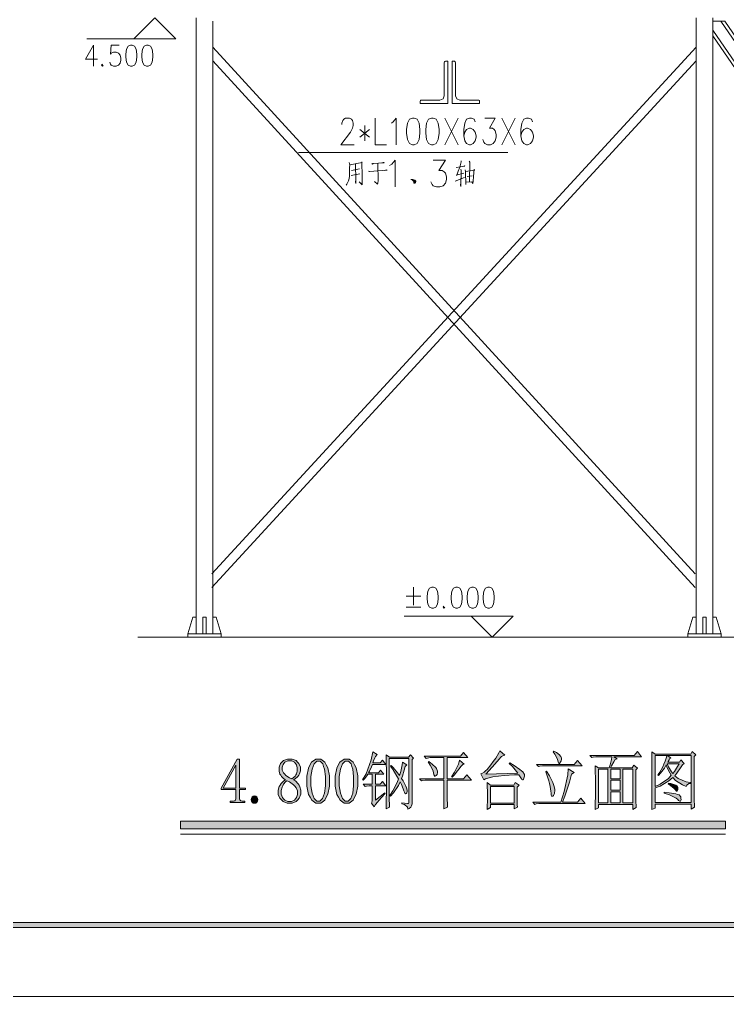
# Model space of a CAD drawing. Header units: millimetres. Extents: x 0 to 586, y 0 to 414.
# Drawn here: x 370.5 to 468.2, y 0 to 134.9 of the extents above; entities that cross this region are included whole.
import ezdxf

# ---------------------------------------------------------------- set-up
doc = ezdxf.new("R2010")
doc.units = ezdxf.units.MM

msp = doc.modelspace()

# ---------------------------------------------------------------- hatches: boundary and pattern name
h = msp.add_hatch(color=0)
h.dxf.hatch_style = 2
h.paths.add_polyline_path([(419.583306, 27.1145), (420.895639, 28.119917), (420.955611, 28.017611), (420.391167, 27.424944), (419.611528, 26.504194), (419.399861, 26.176111), (419.032972, 26.698222), (419.092944, 26.782889), (419.152917, 27.043944), (419.152917, 27.216806), (419.152917, 29.093583), (418.9095, 29.093583), (418.711944, 29.093583), (418.345056, 29.040667), (418.17925, 28.98775), (417.904083, 29.301722), (419.152917, 29.301722), (419.152917, 30.688139), (418.542611, 30.688139), (418.390917, 30.48), (418.069889, 30.063722), (417.904083, 29.855583), (417.812361, 29.926139), (418.299194, 30.741056), (419.001222, 32.667222), (419.216417, 33.774944), (419.826722, 33.393944), (419.583306, 33.154056), (419.505694, 32.963556), (419.336361, 32.512), (419.244639, 32.250944), (420.221833, 32.250944), (420.5605, 32.631944), (421.047333, 32.042806), (419.184667, 32.042806), (419.032972, 31.697083), (418.757806, 31.122056), (418.634333, 30.896278), (420.010167, 30.896278), (420.313556, 31.245528), (420.772167, 30.688139), (419.583306, 30.688139), (419.583306, 29.301722), (420.221833, 29.301722), (420.5605, 29.682722), (421.047333, 29.093583), (419.583306, 29.093583)])
h = msp.add_hatch(color=0)
h.dxf.hatch_style = 2
h.paths.add_polyline_path([(434.81625, 30.691667), (439.243611, 30.82925), (439.077806, 31.072667), (438.481611, 31.732361), (438.05475, 32.148639), (438.146472, 32.250944), (438.725028, 31.887583), (439.518778, 31.351361), (439.733972, 31.174972), (439.945639, 31.002111), (440.160833, 30.656389), (440.160833, 30.483528), (440.160833, 30.430611), (440.114972, 30.25775), (440.069111, 30.134278), (440.02325, 30.014333), (439.945639, 29.894389), (439.917417, 29.894389), (439.871556, 29.894389), (439.793944, 29.961417), (439.762194, 30.031972), (439.674, 30.187194), (439.490556, 30.483528), (439.398833, 30.621111), (438.756778, 30.603472), (437.335083, 30.501167), (436.558972, 30.412972), (435.779333, 30.324778), (434.770389, 30.06725), (434.544611, 29.894389), (434.114222, 30.758694), (434.251806, 30.776333), (434.590472, 30.977417), (434.788028, 31.157333), (434.985583, 31.340778), (435.518278, 31.982833), (435.856944, 32.441444), (436.192083, 32.900056), (436.633056, 33.637361), (436.742417, 33.912528), (437.444444, 33.323389), (437.275111, 33.288111), (436.985833, 33.11525), (436.862361, 32.977667), (436.724778, 32.822444), (435.701722, 31.679444)])
h = msp.add_hatch(color=0)
h.dxf.hatch_style = 2
h.paths.add_polyline_path([(444.189556, 33.87725), (444.556444, 33.669111), (445.008, 33.348083), (445.092667, 33.235194), (445.177333, 33.122306), (445.258472, 32.903583), (445.258472, 32.801278), (445.258472, 32.713083), (445.1985, 32.515528), (445.138528, 32.402639), (445.075028, 32.28975), (444.983306, 32.176861), (444.955083, 32.176861), (444.891583, 32.176861), (444.78575, 32.367361), (444.739889, 32.557861), (444.665806, 32.854194), (444.358889, 33.460972), (444.129583, 33.771417)])
h = msp.add_hatch(color=0)
h.paths.add_polyline_path([(451.855417, 31.587722), (451.975361, 31.986361), (452.144694, 32.73425), (452.190556, 33.079972), (450.236167, 33.079972), (450.006861, 33.079972), (449.61175, 33.030583), (449.442417, 32.977667), (449.16725, 33.288111), (455.273833, 33.288111), (455.764194, 33.806694), (456.311, 33.079972), (452.497472, 33.079972), (452.952556, 32.804806), (452.649167, 32.698972), (452.465722, 32.402639), (452.158806, 31.848778), (452.038861, 31.587722), (455.030417, 31.587722), (455.242083, 31.933444), (455.732444, 31.517167), (455.51725, 31.27375), (455.51725, 29.714472), (455.534889, 27.1145), (455.549, 26.073806), (455.090389, 25.830389), (455.090389, 26.521833), (450.359639, 26.521833), (450.359639, 26.038528), (449.901028, 25.795111), (449.915139, 26.401889), (449.932778, 27.954111), (449.932778, 28.899556), (449.932778, 29.845), (449.915139, 31.326667), (449.901028, 31.866417), (450.359639, 31.587722)])
h.paths.add_polyline_path([(453.746306, 31.379583), (453.746306, 26.729972), (455.090389, 26.729972), (455.090389, 31.379583)])
h.paths.add_polyline_path([(450.359639, 31.379583), (450.359639, 26.729972), (451.671972, 26.729972), (451.671972, 31.379583)])
h.paths.add_polyline_path([(452.067083, 28.261028), (452.067083, 26.729972), (453.351194, 26.729972), (453.351194, 28.261028)])
h.paths.add_polyline_path([(452.067083, 29.852056), (452.067083, 28.469167), (453.351194, 28.469167), (453.351194, 29.852056)])
h.paths.add_polyline_path([(452.067083, 31.379583), (452.067083, 30.060194), (453.351194, 30.060194), (453.351194, 31.379583)])
h = msp.add_hatch(color=0)
h.paths.add_polyline_path([(463.578222, 33.147), (463.578222, 27.389667), (463.578222, 27.043944), (463.595861, 26.419528), (463.609972, 26.140833), (463.151361, 25.865667), (463.151361, 26.560639), (458.173667, 26.560639), (458.173667, 26.00325), (457.718583, 25.795111), (457.732694, 26.140833), (457.746806, 26.853444), (457.746806, 27.216806), (457.746806, 32.455556), (457.746806, 32.751889), (457.732694, 33.411583), (457.718583, 33.774944), (458.173667, 33.4645), (463.091389, 33.4645), (463.303056, 33.806694), (463.793417, 33.355139)])
h.paths.add_polyline_path([(458.173667, 26.768778), (463.151361, 26.768778), (463.151361, 33.256361), (459.852889, 33.256361), (460.371472, 32.942389), (460.191556, 32.836556), (460.099833, 32.681333), (459.96225, 32.437917), (459.916389, 32.349722), (461.532111, 32.349722), (461.747306, 32.663694), (462.205917, 32.176861), (461.9625, 32.004), (461.701444, 31.587722), (461.16875, 30.825722), (460.893583, 30.48), (461.366306, 30.077833), (462.449333, 29.612167), (463.059639, 29.541611), (463.059639, 29.404028), (462.830333, 29.386389), (462.541056, 29.17825), (462.481083, 28.98775), (461.944861, 29.213528), (461.013528, 29.837944), (460.618417, 30.236583), (460.082194, 29.74975), (458.861583, 29.040667), (458.173667, 28.814889)])
h.paths.add_polyline_path([(458.173667, 33.256361), (458.173667, 28.98775), (458.893333, 29.333472), (460.008111, 30.113111), (460.403222, 30.547028), (460.205667, 30.861), (459.852889, 31.573611), (459.701194, 31.97225), (459.457778, 31.538333), (458.939194, 30.808083), (458.664028, 30.515278), (458.572306, 30.582306), (458.815722, 30.949194), (459.228472, 31.700611), (459.397806, 32.092194), (459.563611, 32.483778), (459.761167, 33.062333), (459.792917, 33.256361)])
h.paths.add_polyline_path([(459.824667, 32.141583), (460.036333, 31.707667), (460.449083, 31.033861), (460.646639, 30.790444), (460.861833, 31.069139), (461.288694, 31.742944), (461.503889, 32.141583)])
h = msp.add_hatch(color=0)
h.paths.add_polyline_path([(400.836694, 27.424944), (400.836694, 27.305), (400.896667, 27.132139), (400.956639, 27.079222), (401.020139, 27.026306), (401.185944, 26.976917), (401.295306, 26.976917), (401.566944, 26.976917), (401.566944, 26.76525), (399.556111, 26.76525), (399.556111, 26.976917), (399.89125, 26.976917), (400.014722, 26.976917), (400.187583, 27.026306), (400.244028, 27.079222), (400.296944, 27.132139), (400.349861, 27.305), (400.349861, 27.424944), (400.349861, 28.564417), (398.300222, 28.564417), (398.300222, 28.740806), (400.533306, 32.769528), (400.836694, 32.769528), (400.836694, 28.776083), (401.658667, 28.776083), (401.658667, 28.564417), (400.836694, 28.564417)])
h.paths.add_polyline_path([(400.318111, 31.929917), (398.575389, 28.776083), (400.349861, 28.776083), (400.349861, 31.929917)])
h = msp.add_hatch(color=0)
h.paths.add_polyline_path([(409.292778, 28.2575), (409.292778, 27.929417), (409.077583, 27.372028), (408.862389, 27.14625), (408.650722, 26.920472), (408.086278, 26.694694), (407.7335, 26.694694), (407.412472, 26.694694), (406.862139, 26.920472), (406.632833, 27.14625), (406.403528, 27.372028), (406.17775, 27.894139), (406.17775, 28.186944), (406.17775, 28.483278), (406.30475, 28.98775), (406.435278, 29.195889), (406.565806, 29.404028), (406.93975, 29.767389), (407.183167, 29.922611), (406.967972, 30.046083), (406.639889, 30.349472), (406.527, 30.532917), (406.410583, 30.712833), (406.297694, 31.122056), (406.297694, 31.347833), (406.297694, 31.640639), (406.49525, 32.145111), (406.692806, 32.35325), (406.893889, 32.561389), (407.444222, 32.769528), (407.793472, 32.769528), (408.1145, 32.769528), (408.636611, 32.561389), (408.834167, 32.35325), (409.031722, 32.145111), (409.232806, 31.640639), (409.232806, 31.347833), (409.232806, 31.139694), (409.116389, 30.748111), (409.0035, 30.564667), (408.887083, 30.38475), (408.52725, 30.063722), (408.283833, 29.922611), (408.544889, 29.74975), (408.925889, 29.36875), (409.045833, 29.160611), (409.169306, 28.952472), (409.292778, 28.500917)])
h.paths.add_polyline_path([(406.601083, 28.186944), (406.601083, 27.911778), (406.763361, 27.460222), (406.922111, 27.283833), (407.084389, 27.110972), (407.490083, 26.938111), (407.7335, 26.938111), (408.022778, 26.938111), (408.442583, 27.110972), (408.573111, 27.283833), (408.703639, 27.460222), (408.834167, 27.894139), (408.834167, 28.151667), (408.834167, 28.377444), (408.650722, 28.811361), (408.467278, 29.023028), (408.283833, 29.231167), (407.7335, 29.612167), (407.366611, 29.785028), (407.183167, 29.647444), (406.900944, 29.298194), (406.802167, 29.090056), (406.703389, 28.881917), (406.601083, 28.430361)])
h.paths.add_polyline_path([(408.805944, 31.312556), (408.805944, 31.555972), (408.682472, 31.982833), (408.559, 32.16275), (408.439056, 32.346194), (408.054528, 32.529639), (407.793472, 32.529639), (407.504194, 32.529639), (407.091444, 32.35325), (406.967972, 32.180389), (406.8445, 32.007528), (406.721028, 31.644167), (406.721028, 31.450139), (406.721028, 31.259639), (406.897417, 30.889222), (407.073806, 30.705778), (407.250194, 30.522333), (407.747611, 30.201306), (408.068639, 30.063722), (408.255611, 30.166028), (408.530778, 30.427083), (408.6225, 30.582306), (408.714222, 30.741056), (408.805944, 31.104417)])
h = msp.add_hatch(color=0)
h.paths.add_polyline_path([(411.70225, 26.694694), (411.367111, 26.694694), (410.802667, 27.093333), (410.573361, 27.4955), (410.344056, 27.894139), (410.118278, 29.023028), (410.118278, 29.74975), (410.118278, 30.427083), (410.337, 31.520694), (410.55925, 31.936972), (410.7815, 32.35325), (411.353, 32.769528), (411.70225, 32.769528), (412.040917, 32.769528), (412.594778, 32.370889), (412.817028, 31.97225), (413.039278, 31.573611), (413.261528, 30.462361), (413.261528, 29.74975), (413.261528, 29.037139), (413.039278, 27.918833), (412.817028, 27.513139), (412.594778, 27.103917), (412.040917, 26.694694)])
h.paths.add_polyline_path([(411.70225, 32.490833), (411.490583, 32.490833), (411.13075, 32.116889), (410.986111, 31.746472), (410.841472, 31.372528), (410.696833, 30.374167), (410.696833, 29.74975), (410.696833, 29.090056), (410.841472, 28.067), (410.986111, 27.703639), (411.13075, 27.340278), (411.490583, 26.976917), (411.70225, 26.976917), (411.931556, 26.976917), (412.291389, 27.340278), (412.421917, 27.703639), (412.552444, 28.067), (412.679444, 29.090056), (412.679444, 29.74975), (412.679444, 30.374167), (412.5595, 31.372528), (412.436028, 31.746472), (412.312556, 32.116889), (411.949194, 32.490833)])
h = msp.add_hatch(color=0)
h.paths.add_polyline_path([(415.611028, 26.694694), (415.275889, 26.694694), (414.711444, 27.093333), (414.482139, 27.4955), (414.252833, 27.894139), (414.023528, 29.023028), (414.023528, 29.74975), (414.023528, 30.427083), (414.245778, 31.520694), (414.468028, 31.936972), (414.690278, 32.35325), (415.261778, 32.769528), (415.611028, 32.769528), (415.946167, 32.769528), (416.503556, 32.370889), (416.725806, 31.97225), (416.948056, 31.573611), (417.166778, 30.462361), (417.166778, 29.74975), (417.166778, 29.037139), (416.948056, 27.918833), (416.725806, 27.513139), (416.503556, 27.103917), (415.946167, 26.694694)])
h.paths.add_polyline_path([(415.611028, 32.490833), (415.399361, 32.490833), (415.039528, 32.116889), (414.894889, 31.746472), (414.75025, 31.372528), (414.605611, 30.374167), (414.605611, 29.74975), (414.605611, 29.090056), (414.75025, 28.067), (414.894889, 27.703639), (415.039528, 27.340278), (415.399361, 26.976917), (415.611028, 26.976917), (415.840333, 26.976917), (416.200167, 27.340278), (416.330694, 27.703639), (416.457694, 28.067), (416.588222, 29.090056), (416.588222, 29.74975), (416.588222, 30.374167), (416.46475, 31.372528), (416.344806, 31.746472), (416.221333, 32.116889), (415.854444, 32.490833)])
h = msp.add_hatch(color=0)
h.dxf.hatch_style = 2
h.paths.add_polyline_path([(421.079083, 25.897417), (421.093194, 26.712333), (421.107306, 28.620861), (421.107306, 29.714472), (421.107306, 30.808083), (421.093194, 32.631944), (421.079083, 33.358667), (421.537694, 33.048222), (424.162361, 33.048222), (424.437528, 33.358667), (424.864389, 32.907111), (424.649194, 32.73425), (424.649194, 26.694694), (424.649194, 26.57475), (424.589222, 26.341917), (424.52925, 26.229028), (424.46575, 26.116139), (424.239972, 25.932694), (424.070639, 25.862139), (424.024778, 26.123194), (423.597917, 26.486556), (423.216917, 26.592389), (423.216917, 26.729972), (423.580278, 26.680583), (424.017722, 26.634722), (424.08475, 26.645306), (424.155306, 26.652361), (424.222333, 26.747611), (424.222333, 26.835806), (424.222333, 32.840083), (421.505944, 32.840083), (421.505944, 27.287361), (421.505944, 27.128611), (421.520056, 26.557111), (421.537694, 26.140833)])
h = msp.add_hatch(color=0)
h.dxf.hatch_style = 2
h.paths.add_polyline_path([(429.503417, 27.671889), (429.503417, 27.287361), (429.521056, 26.525361), (429.535167, 26.144361), (429.016583, 25.900944), (429.030694, 26.437167), (429.048333, 27.410833), (429.048333, 27.84475), (429.048333, 29.855583), (426.667083, 29.855583), (426.466, 29.855583), (426.099111, 29.806194), (425.933306, 29.753278), (425.658139, 30.063722), (429.048333, 30.063722), (429.048333, 32.974139), (427.337361, 32.974139), (427.139806, 32.974139), (426.772917, 32.92475), (426.603583, 32.871833), (426.328417, 33.182278), (431.306111, 33.182278), (431.732972, 33.672639), (432.343278, 32.974139), (429.503417, 32.974139), (429.503417, 30.063722), (431.732972, 30.063722), (432.191583, 30.585833), (432.833639, 29.855583), (429.503417, 29.855583)])
h = msp.add_hatch(color=0)
h.dxf.hatch_style = 2
h.paths.add_polyline_path([(426.970472, 32.455556), (427.414972, 32.092194), (427.933556, 31.598306), (428.007639, 31.467778), (428.08525, 31.340778), (428.162861, 31.104417), (428.162861, 31.002111), (428.162861, 30.949194), (428.138167, 30.818667), (428.117, 30.741056), (428.092306, 30.663444), (427.986472, 30.515278), (427.901806, 30.44825), (427.817139, 30.377694), (427.658389, 30.621111), (427.580778, 30.931556), (427.506694, 31.227889), (427.153917, 31.954611), (426.87875, 32.385)])
h = msp.add_hatch(color=0)
h.dxf.hatch_style = 2
h.paths.add_polyline_path([(431.182639, 32.628417), (431.824694, 32.074556), (431.70475, 32.074556), (431.366083, 31.764111), (431.154417, 31.450139), (430.925111, 31.139694), (430.43475, 30.550556), (430.177222, 30.275389), (430.0855, 30.342417), (430.480611, 30.949194), (431.030944, 32.092194)])
h = msp.add_hatch(color=0)
h.dxf.hatch_style = 2
h.paths.add_polyline_path([(441.808306, 32.039278), (447.029417, 32.039278), (447.488028, 32.561389), (448.098333, 31.831139), (442.81725, 31.831139), (442.619694, 31.831139), (442.252806, 31.78175), (442.083472, 31.728833)])
h = msp.add_hatch(color=0)
h.dxf.hatch_style = 2
h.paths.add_polyline_path([(421.749361, 31.901694), (422.038639, 31.59125), (422.620722, 30.896278), (422.91, 30.515278), (423.079333, 31.069139), (423.276889, 31.989889), (423.308639, 32.35325), (423.918944, 31.97225), (423.70375, 31.728833), (423.566167, 31.242), (423.308639, 30.427083), (423.185167, 30.095472), (423.400361, 29.767389), (423.70375, 29.231167), (423.795472, 29.0195), (423.887194, 28.811361), (423.971861, 28.500917), (423.964806, 28.395083), (423.954222, 28.292778), (423.901306, 28.137556), (423.855444, 28.084639), (423.809583, 28.031722), (423.749611, 27.978806), (423.7355, 27.978806), (423.689639, 27.978806), (423.580278, 28.186944), (423.520306, 28.395083), (423.428583, 28.656139), (423.171056, 29.262917), (423.001722, 29.612167), (422.758306, 29.107694), (422.102139, 28.119917), (421.689389, 27.633083), (421.597667, 27.735389), (421.992778, 28.377444), (422.574861, 29.541611), (422.758306, 30.063722), (422.56075, 30.409444), (422.024528, 31.277278), (421.689389, 31.799389)])
h = msp.add_hatch(color=0)
h.dxf.hatch_style = 2
h.paths.add_polyline_path([(446.662528, 30.688139), (446.345028, 29.594528), (445.702972, 27.668361), (445.381944, 26.835806), (447.459806, 26.835806), (447.914889, 27.389667), (448.525194, 26.627667), (442.326889, 26.627667), (442.129333, 26.627667), (441.762444, 26.57475), (441.596639, 26.521833), (441.321472, 26.835806), (445.16675, 26.835806), (445.61125, 28.292778), (446.115722, 30.599944), (446.175694, 31.450139), (447.001194, 30.928028)])
h = msp.add_hatch(color=0)
h.dxf.hatch_style = 2
h.paths.add_polyline_path([(443.212361, 31.104417), (443.596889, 30.444722), (444.069611, 29.523972), (444.161333, 29.262917), (444.253056, 29.005389), (444.344778, 28.571472), (444.344778, 28.398611), (444.344778, 28.328056), (444.320083, 28.144611), (444.298917, 28.031722), (444.274222, 27.918833), (444.154278, 27.738917), (444.051972, 27.668361), (443.953194, 27.597806), (443.840306, 27.805944), (443.826194, 28.084639), (443.794444, 28.363333), (443.678028, 29.012444), (443.596889, 29.386389), (443.512222, 29.760333), (443.258222, 30.582306), (443.092417, 31.033861)])
h = msp.add_hatch(color=0)
h.paths.add_polyline_path([(434.999694, 25.833917), (435.017333, 26.197278), (435.031444, 27.089806), (435.031444, 27.618972), (435.031444, 28.148139), (435.017333, 29.107694), (434.999694, 29.541611), (435.490056, 29.195889), (438.665056, 29.195889), (438.876722, 29.541611), (439.427056, 29.160611), (439.151889, 28.885444), (439.151889, 27.1145), (439.151889, 26.924), (439.169528, 26.440694), (439.183639, 26.144361), (438.725028, 25.900944), (438.725028, 26.490083), (435.458306, 26.490083), (435.458306, 26.073806)])
h.paths.add_polyline_path([(435.458306, 28.98775), (435.458306, 26.698222), (438.725028, 26.698222), (438.725028, 28.98775)])
h = msp.add_hatch(color=0)
h.dxf.hatch_style = 2
h.paths.add_polyline_path([(460.008111, 29.471056), (460.371472, 29.386389), (460.893583, 29.227639), (461.045278, 29.160611), (461.196972, 29.090056), (461.334556, 28.857222), (461.320444, 28.691417), (461.302806, 28.529139), (461.242833, 28.363333), (461.196972, 28.363333), (461.151111, 28.363333), (461.045278, 28.451528), (460.985306, 28.536194), (460.830083, 28.709056), (460.325611, 29.125333), (459.976361, 29.36875)])
h = msp.add_hatch(color=0)
edge = h.paths.add_edge_path()
edge.add_ellipse((402.912792, 27.186819), major_axis=(0, 0.520347), ratio=0.884746, start_angle=0, end_angle=360)
h = msp.add_hatch(color=0)
h.dxf.hatch_style = 2
h.paths.add_polyline_path([(459.426028, 28.222222), (460.128056, 28.137556), (461.052333, 27.97175), (461.274583, 27.894139), (461.496833, 27.816528), (461.733194, 27.548417), (461.747306, 27.357917), (461.761417, 27.167417), (461.701444, 26.976917), (461.623833, 26.976917), (461.577972, 26.976917), (461.426278, 27.079222), (461.320444, 27.181528), (461.091139, 27.389667), (460.145694, 27.841222), (459.426028, 28.084639)])
h = msp.add_hatch(color=0)
h.dxf.hatch_style = 2
h.paths.add_polyline_path([(392.694583, 23.156333), (392.694583, 24.1935), (467.871528, 24.1935), (467.871528, 23.156333)])
h = msp.add_hatch(color=0)
h.dxf.hatch_style = 2
h.paths.add_polyline_path([(24.302861, 9.514417), (24.994306, 10.205861), (575.429944, 10.205861), (576.117861, 9.514417)])

# ---------------------------------------------------------------- linework, layer by layer
at = {"color": 0, "lineweight": 0}
for points in [[(0, 0), (585.632278, 0), (585.632278, 414.0835), (0, 414.0835)], [(385.79425, 131.356806), (385.462639, 131.219222), (385.240389, 130.806472), (385.131028, 130.115028), (385.131028, 129.702278), (385.240389, 129.010833), (385.462639, 128.598083), (385.79425, 128.4605), (386.012972, 128.4605), (386.344583, 128.598083), (386.566833, 129.010833), (386.676194, 129.702278), (386.676194, 130.115028), (386.566833, 130.806472), (386.344583, 131.219222), (386.012972, 131.356806)], [(388.002639, 131.356806), (387.671028, 131.219222), (387.448778, 130.806472), (387.339417, 130.115028), (387.339417, 129.702278), (387.448778, 129.010833), (387.671028, 128.598083), (388.002639, 128.4605), (388.221361, 128.4605), (388.552972, 128.598083), (388.775222, 129.010833), (388.884583, 129.702278), (388.884583, 130.115028), (388.775222, 130.806472), (388.552972, 131.219222), (388.221361, 131.356806)], [(429.559861, 123.295833), (429.559861, 129.130778), (429.245889, 129.130778), (429.168278, 129.109611), (429.108306, 129.053167), (429.087139, 128.972028), (429.087139, 124.361222), (428.914278, 123.941417), (428.498, 123.768556), (425.933306, 123.768556), (425.855694, 123.747389), (425.795722, 123.690944), (425.774556, 123.609806), (425.774556, 123.295833)], [(430.163111, 123.295833), (430.163111, 129.130778), (430.480611, 129.130778), (430.558222, 129.109611), (430.614667, 129.053167), (430.635833, 128.972028), (430.635833, 124.361222), (430.808694, 123.941417), (431.2285, 123.768556), (433.793194, 123.768556), (433.870806, 123.747389), (433.92725, 123.690944), (433.948417, 123.609806), (433.948417, 123.295833)], [(424.684472, 121.285), (424.289361, 121.108611), (424.028306, 120.582972), (423.89425, 119.708083), (423.89425, 119.182444), (424.028306, 118.304028), (424.289361, 117.778389), (424.684472, 117.605528), (424.949056, 117.605528), (425.340639, 117.778389), (425.605222, 118.304028), (425.73575, 119.182444), (425.73575, 119.708083), (425.605222, 120.582972), (425.340639, 121.108611), (424.949056, 121.285)], [(427.312667, 121.285), (426.917556, 121.108611), (426.6565, 120.582972), (426.525972, 119.708083), (426.525972, 119.182444), (426.6565, 118.304028), (426.917556, 117.778389), (427.312667, 117.605528), (427.57725, 117.605528), (427.968833, 117.778389), (428.233417, 118.304028), (428.363944, 119.182444), (428.363944, 119.708083), (428.233417, 120.582972), (427.968833, 121.108611), (427.57725, 121.285)], [(427.383222, 56.504417), (427.051611, 56.366833), (426.829361, 55.954083), (426.72, 55.262639), (426.72, 54.849889), (426.829361, 54.158444), (427.051611, 53.745694), (427.383222, 53.608111), (427.601944, 53.608111), (427.933556, 53.745694), (428.155806, 54.158444), (428.265167, 54.849889), (428.265167, 55.262639), (428.155806, 55.954083), (427.933556, 56.366833), (427.601944, 56.504417)], [(430.695806, 56.504417), (430.364194, 56.366833), (430.141944, 55.954083), (430.032583, 55.262639), (430.032583, 54.849889), (430.141944, 54.158444), (430.364194, 53.745694), (430.695806, 53.608111), (430.914528, 53.608111), (431.246139, 53.745694), (431.468389, 54.158444), (431.57775, 54.849889), (431.57775, 55.262639), (431.468389, 55.954083), (431.246139, 56.366833), (430.914528, 56.504417)], [(432.904194, 56.504417), (432.572583, 56.366833), (432.350333, 55.954083), (432.240972, 55.262639), (432.240972, 54.849889), (432.350333, 54.158444), (432.572583, 53.745694), (432.904194, 53.608111), (433.122917, 53.608111), (433.454528, 53.745694), (433.676778, 54.158444), (433.786139, 54.849889), (433.786139, 55.262639), (433.676778, 55.954083), (433.454528, 56.366833), (433.122917, 56.504417)], [(435.112583, 56.504417), (434.780972, 56.366833), (434.558722, 55.954083), (434.449361, 55.262639), (434.449361, 54.849889), (434.558722, 54.158444), (434.780972, 53.745694), (435.112583, 53.608111), (435.331306, 53.608111), (435.662917, 53.745694), (435.885167, 54.158444), (435.994528, 54.849889), (435.994528, 55.262639), (435.885167, 55.954083), (435.662917, 56.366833), (435.331306, 56.504417)], [(419.583306, 27.1145), (420.895639, 28.119917), (420.955611, 28.017611), (420.391167, 27.424944), (419.611528, 26.504194), (419.399861, 26.176111), (419.032972, 26.698222), (419.092944, 26.782889), (419.152917, 27.043944), (419.152917, 27.216806), (419.152917, 29.093583), (418.9095, 29.093583), (418.711944, 29.093583), (418.345056, 29.040667), (418.17925, 28.98775), (417.904083, 29.301722), (419.152917, 29.301722), (419.152917, 30.688139), (418.542611, 30.688139), (418.390917, 30.48), (418.069889, 30.063722), (417.904083, 29.855583), (417.812361, 29.926139), (418.299194, 30.741056), (419.001222, 32.667222), (419.216417, 33.774944), (419.826722, 33.393944), (419.583306, 33.154056), (419.505694, 32.963556), (419.336361, 32.512), (419.244639, 32.250944), (420.221833, 32.250944), (420.5605, 32.631944), (421.047333, 32.042806), (419.184667, 32.042806), (419.032972, 31.697083), (418.757806, 31.122056), (418.634333, 30.896278), (420.010167, 30.896278), (420.313556, 31.245528), (420.772167, 30.688139), (419.583306, 30.688139), (419.583306, 29.301722), (420.221833, 29.301722), (420.5605, 29.682722), (421.047333, 29.093583), (419.583306, 29.093583)], [(434.81625, 30.691667), (439.243611, 30.82925), (439.077806, 31.072667), (438.481611, 31.732361), (438.05475, 32.148639), (438.146472, 32.250944), (438.725028, 31.887583), (439.518778, 31.351361), (439.733972, 31.174972), (439.945639, 31.002111), (440.160833, 30.656389), (440.160833, 30.483528), (440.160833, 30.430611), (440.114972, 30.25775), (440.069111, 30.134278), (440.02325, 30.014333), (439.945639, 29.894389), (439.917417, 29.894389), (439.871556, 29.894389), (439.793944, 29.961417), (439.762194, 30.031972), (439.674, 30.187194), (439.490556, 30.483528), (439.398833, 30.621111), (438.756778, 30.603472), (437.335083, 30.501167), (436.558972, 30.412972), (435.779333, 30.324778), (434.770389, 30.06725), (434.544611, 29.894389), (434.114222, 30.758694), (434.251806, 30.776333), (434.590472, 30.977417), (434.788028, 31.157333), (434.985583, 31.340778), (435.518278, 31.982833), (435.856944, 32.441444), (436.192083, 32.900056), (436.633056, 33.637361), (436.742417, 33.912528), (437.444444, 33.323389), (437.275111, 33.288111), (436.985833, 33.11525), (436.862361, 32.977667), (436.724778, 32.822444), (435.701722, 31.679444)], [(444.189556, 33.87725), (444.556444, 33.669111), (445.008, 33.348083), (445.092667, 33.235194), (445.177333, 33.122306), (445.258472, 32.903583), (445.258472, 32.801278), (445.258472, 32.713083), (445.1985, 32.515528), (445.138528, 32.402639), (445.075028, 32.28975), (444.983306, 32.176861), (444.955083, 32.176861), (444.891583, 32.176861), (444.78575, 32.367361), (444.739889, 32.557861), (444.665806, 32.854194), (444.358889, 33.460972), (444.129583, 33.771417)], [(451.855417, 31.587722), (451.975361, 31.986361), (452.144694, 32.73425), (452.190556, 33.079972), (450.236167, 33.079972), (450.006861, 33.079972), (449.61175, 33.030583), (449.442417, 32.977667), (449.16725, 33.288111), (455.273833, 33.288111), (455.764194, 33.806694), (456.311, 33.079972), (452.497472, 33.079972), (452.952556, 32.804806), (452.649167, 32.698972), (452.465722, 32.402639), (452.158806, 31.848778), (452.038861, 31.587722), (455.030417, 31.587722), (455.242083, 31.933444), (455.732444, 31.517167), (455.51725, 31.27375), (455.51725, 29.714472), (455.534889, 27.1145), (455.549, 26.073806), (455.090389, 25.830389), (455.090389, 26.521833), (450.359639, 26.521833), (450.359639, 26.038528), (449.901028, 25.795111), (449.915139, 26.401889), (449.932778, 27.954111), (449.932778, 28.899556), (449.932778, 29.845), (449.915139, 31.326667), (449.901028, 31.866417), (450.359639, 31.587722)], [(463.578222, 33.147), (463.578222, 27.389667), (463.578222, 27.043944), (463.595861, 26.419528), (463.609972, 26.140833), (463.151361, 25.865667), (463.151361, 26.560639), (458.173667, 26.560639), (458.173667, 26.00325), (457.718583, 25.795111), (457.732694, 26.140833), (457.746806, 26.853444), (457.746806, 27.216806), (457.746806, 32.455556), (457.746806, 32.751889), (457.732694, 33.411583), (457.718583, 33.774944), (458.173667, 33.4645), (463.091389, 33.4645), (463.303056, 33.806694), (463.793417, 33.355139)], [(400.836694, 27.424944), (400.836694, 27.305), (400.896667, 27.132139), (400.956639, 27.079222), (401.020139, 27.026306), (401.185944, 26.976917), (401.295306, 26.976917), (401.566944, 26.976917), (401.566944, 26.76525), (399.556111, 26.76525), (399.556111, 26.976917), (399.89125, 26.976917), (400.014722, 26.976917), (400.187583, 27.026306), (400.244028, 27.079222), (400.296944, 27.132139), (400.349861, 27.305), (400.349861, 27.424944), (400.349861, 28.564417), (398.300222, 28.564417), (398.300222, 28.740806), (400.533306, 32.769528), (400.836694, 32.769528), (400.836694, 28.776083), (401.658667, 28.776083), (401.658667, 28.564417), (400.836694, 28.564417)], [(409.292778, 28.2575), (409.292778, 27.929417), (409.077583, 27.372028), (408.862389, 27.14625), (408.650722, 26.920472), (408.086278, 26.694694), (407.7335, 26.694694), (407.412472, 26.694694), (406.862139, 26.920472), (406.632833, 27.14625), (406.403528, 27.372028), (406.17775, 27.894139), (406.17775, 28.186944), (406.17775, 28.483278), (406.30475, 28.98775), (406.435278, 29.195889), (406.565806, 29.404028), (406.93975, 29.767389), (407.183167, 29.922611), (406.967972, 30.046083), (406.639889, 30.349472), (406.527, 30.532917), (406.410583, 30.712833), (406.297694, 31.122056), (406.297694, 31.347833), (406.297694, 31.640639), (406.49525, 32.145111), (406.692806, 32.35325), (406.893889, 32.561389), (407.444222, 32.769528), (407.793472, 32.769528), (408.1145, 32.769528), (408.636611, 32.561389), (408.834167, 32.35325), (409.031722, 32.145111), (409.232806, 31.640639), (409.232806, 31.347833), (409.232806, 31.139694), (409.116389, 30.748111), (409.0035, 30.564667), (408.887083, 30.38475), (408.52725, 30.063722), (408.283833, 29.922611), (408.544889, 29.74975), (408.925889, 29.36875), (409.045833, 29.160611), (409.169306, 28.952472), (409.292778, 28.500917)], [(408.805944, 31.312556), (408.805944, 31.555972), (408.682472, 31.982833), (408.559, 32.16275), (408.439056, 32.346194), (408.054528, 32.529639), (407.793472, 32.529639), (407.504194, 32.529639), (407.091444, 32.35325), (406.967972, 32.180389), (406.8445, 32.007528), (406.721028, 31.644167), (406.721028, 31.450139), (406.721028, 31.259639), (406.897417, 30.889222), (407.073806, 30.705778), (407.250194, 30.522333), (407.747611, 30.201306), (408.068639, 30.063722), (408.255611, 30.166028), (408.530778, 30.427083), (408.6225, 30.582306), (408.714222, 30.741056), (408.805944, 31.104417)], [(411.70225, 26.694694), (411.367111, 26.694694), (410.802667, 27.093333), (410.573361, 27.4955), (410.344056, 27.894139), (410.118278, 29.023028), (410.118278, 29.74975), (410.118278, 30.427083), (410.337, 31.520694), (410.55925, 31.936972), (410.7815, 32.35325), (411.353, 32.769528), (411.70225, 32.769528), (412.040917, 32.769528), (412.594778, 32.370889), (412.817028, 31.97225), (413.039278, 31.573611), (413.261528, 30.462361), (413.261528, 29.74975), (413.261528, 29.037139), (413.039278, 27.918833), (412.817028, 27.513139), (412.594778, 27.103917), (412.040917, 26.694694)], [(411.70225, 32.490833), (411.490583, 32.490833), (411.13075, 32.116889), (410.986111, 31.746472), (410.841472, 31.372528), (410.696833, 30.374167), (410.696833, 29.74975), (410.696833, 29.090056), (410.841472, 28.067), (410.986111, 27.703639), (411.13075, 27.340278), (411.490583, 26.976917), (411.70225, 26.976917), (411.931556, 26.976917), (412.291389, 27.340278), (412.421917, 27.703639), (412.552444, 28.067), (412.679444, 29.090056), (412.679444, 29.74975), (412.679444, 30.374167), (412.5595, 31.372528), (412.436028, 31.746472), (412.312556, 32.116889), (411.949194, 32.490833)], [(415.611028, 26.694694), (415.275889, 26.694694), (414.711444, 27.093333), (414.482139, 27.4955), (414.252833, 27.894139), (414.023528, 29.023028), (414.023528, 29.74975), (414.023528, 30.427083), (414.245778, 31.520694), (414.468028, 31.936972), (414.690278, 32.35325), (415.261778, 32.769528), (415.611028, 32.769528), (415.946167, 32.769528), (416.503556, 32.370889), (416.725806, 31.97225), (416.948056, 31.573611), (417.166778, 30.462361), (417.166778, 29.74975), (417.166778, 29.037139), (416.948056, 27.918833), (416.725806, 27.513139), (416.503556, 27.103917), (415.946167, 26.694694)], [(415.611028, 32.490833), (415.399361, 32.490833), (415.039528, 32.116889), (414.894889, 31.746472), (414.75025, 31.372528), (414.605611, 30.374167), (414.605611, 29.74975), (414.605611, 29.090056), (414.75025, 28.067), (414.894889, 27.703639), (415.039528, 27.340278), (415.399361, 26.976917), (415.611028, 26.976917), (415.840333, 26.976917), (416.200167, 27.340278), (416.330694, 27.703639), (416.457694, 28.067), (416.588222, 29.090056), (416.588222, 29.74975), (416.588222, 30.374167), (416.46475, 31.372528), (416.344806, 31.746472), (416.221333, 32.116889), (415.854444, 32.490833)], [(421.079083, 25.897417), (421.093194, 26.712333), (421.107306, 28.620861), (421.107306, 29.714472), (421.107306, 30.808083), (421.093194, 32.631944), (421.079083, 33.358667), (421.537694, 33.048222), (424.162361, 33.048222), (424.437528, 33.358667), (424.864389, 32.907111), (424.649194, 32.73425), (424.649194, 26.694694), (424.649194, 26.57475), (424.589222, 26.341917), (424.52925, 26.229028), (424.46575, 26.116139), (424.239972, 25.932694), (424.070639, 25.862139), (424.024778, 26.123194), (423.597917, 26.486556), (423.216917, 26.592389), (423.216917, 26.729972), (423.580278, 26.680583), (424.017722, 26.634722), (424.08475, 26.645306), (424.155306, 26.652361), (424.222333, 26.747611), (424.222333, 26.835806), (424.222333, 32.840083), (421.505944, 32.840083), (421.505944, 27.287361), (421.505944, 27.128611), (421.520056, 26.557111), (421.537694, 26.140833)], [(429.503417, 27.671889), (429.503417, 27.287361), (429.521056, 26.525361), (429.535167, 26.144361), (429.016583, 25.900944), (429.030694, 26.437167), (429.048333, 27.410833), (429.048333, 27.84475), (429.048333, 29.855583), (426.667083, 29.855583), (426.466, 29.855583), (426.099111, 29.806194), (425.933306, 29.753278), (425.658139, 30.063722), (429.048333, 30.063722), (429.048333, 32.974139), (427.337361, 32.974139), (427.139806, 32.974139), (426.772917, 32.92475), (426.603583, 32.871833), (426.328417, 33.182278), (431.306111, 33.182278), (431.732972, 33.672639), (432.343278, 32.974139), (429.503417, 32.974139), (429.503417, 30.063722), (431.732972, 30.063722), (432.191583, 30.585833), (432.833639, 29.855583), (429.503417, 29.855583)], [(426.970472, 32.455556), (427.414972, 32.092194), (427.933556, 31.598306), (428.007639, 31.467778), (428.08525, 31.340778), (428.162861, 31.104417), (428.162861, 31.002111), (428.162861, 30.949194), (428.138167, 30.818667), (428.117, 30.741056), (428.092306, 30.663444), (427.986472, 30.515278), (427.901806, 30.44825), (427.817139, 30.377694), (427.658389, 30.621111), (427.580778, 30.931556), (427.506694, 31.227889), (427.153917, 31.954611), (426.87875, 32.385)], [(431.182639, 32.628417), (431.824694, 32.074556), (431.70475, 32.074556), (431.366083, 31.764111), (431.154417, 31.450139), (430.925111, 31.139694), (430.43475, 30.550556), (430.177222, 30.275389), (430.0855, 30.342417), (430.480611, 30.949194), (431.030944, 32.092194)], [(441.808306, 32.039278), (447.029417, 32.039278), (447.488028, 32.561389), (448.098333, 31.831139), (442.81725, 31.831139), (442.619694, 31.831139), (442.252806, 31.78175), (442.083472, 31.728833)], [(458.173667, 26.768778), (463.151361, 26.768778), (463.151361, 33.256361), (459.852889, 33.256361), (460.371472, 32.942389), (460.191556, 32.836556), (460.099833, 32.681333), (459.96225, 32.437917), (459.916389, 32.349722), (461.532111, 32.349722), (461.747306, 32.663694), (462.205917, 32.176861), (461.9625, 32.004), (461.701444, 31.587722), (461.16875, 30.825722), (460.893583, 30.48), (461.366306, 30.077833), (462.449333, 29.612167), (463.059639, 29.541611), (463.059639, 29.404028), (462.830333, 29.386389), (462.541056, 29.17825), (462.481083, 28.98775), (461.944861, 29.213528), (461.013528, 29.837944), (460.618417, 30.236583), (460.082194, 29.74975), (458.861583, 29.040667), (458.173667, 28.814889)], [(458.173667, 33.256361), (458.173667, 28.98775), (458.893333, 29.333472), (460.008111, 30.113111), (460.403222, 30.547028), (460.205667, 30.861), (459.852889, 31.573611), (459.701194, 31.97225), (459.457778, 31.538333), (458.939194, 30.808083), (458.664028, 30.515278), (458.572306, 30.582306), (458.815722, 30.949194), (459.228472, 31.700611), (459.397806, 32.092194), (459.563611, 32.483778), (459.761167, 33.062333), (459.792917, 33.256361)], [(400.318111, 31.929917), (398.575389, 28.776083), (400.349861, 28.776083), (400.349861, 31.929917)], [(421.749361, 31.901694), (422.038639, 31.59125), (422.620722, 30.896278), (422.91, 30.515278), (423.079333, 31.069139), (423.276889, 31.989889), (423.308639, 32.35325), (423.918944, 31.97225), (423.70375, 31.728833), (423.566167, 31.242), (423.308639, 30.427083), (423.185167, 30.095472), (423.400361, 29.767389), (423.70375, 29.231167), (423.795472, 29.0195), (423.887194, 28.811361), (423.971861, 28.500917), (423.964806, 28.395083), (423.954222, 28.292778), (423.901306, 28.137556), (423.855444, 28.084639), (423.809583, 28.031722), (423.749611, 27.978806), (423.7355, 27.978806), (423.689639, 27.978806), (423.580278, 28.186944), (423.520306, 28.395083), (423.428583, 28.656139), (423.171056, 29.262917), (423.001722, 29.612167), (422.758306, 29.107694), (422.102139, 28.119917), (421.689389, 27.633083), (421.597667, 27.735389), (421.992778, 28.377444), (422.574861, 29.541611), (422.758306, 30.063722), (422.56075, 30.409444), (422.024528, 31.277278), (421.689389, 31.799389)], [(446.662528, 30.688139), (446.345028, 29.594528), (445.702972, 27.668361), (445.381944, 26.835806), (447.459806, 26.835806), (447.914889, 27.389667), (448.525194, 26.627667), (442.326889, 26.627667), (442.129333, 26.627667), (441.762444, 26.57475), (441.596639, 26.521833), (441.321472, 26.835806), (445.16675, 26.835806), (445.61125, 28.292778), (446.115722, 30.599944), (446.175694, 31.450139), (447.001194, 30.928028)], [(443.212361, 31.104417), (443.596889, 30.444722), (444.069611, 29.523972), (444.161333, 29.262917), (444.253056, 29.005389), (444.344778, 28.571472), (444.344778, 28.398611), (444.344778, 28.328056), (444.320083, 28.144611), (444.298917, 28.031722), (444.274222, 27.918833), (444.154278, 27.738917), (444.051972, 27.668361), (443.953194, 27.597806), (443.840306, 27.805944), (443.826194, 28.084639), (443.794444, 28.363333), (443.678028, 29.012444), (443.596889, 29.386389), (443.512222, 29.760333), (443.258222, 30.582306), (443.092417, 31.033861)], [(450.359639, 31.379583), (450.359639, 26.729972), (451.671972, 26.729972), (451.671972, 31.379583)], [(452.067083, 31.379583), (452.067083, 30.060194), (453.351194, 30.060194), (453.351194, 31.379583)], [(453.746306, 31.379583), (453.746306, 26.729972), (455.090389, 26.729972), (455.090389, 31.379583)], [(459.824667, 32.141583), (460.036333, 31.707667), (460.449083, 31.033861), (460.646639, 30.790444), (460.861833, 31.069139), (461.288694, 31.742944), (461.503889, 32.141583)], [(406.601083, 28.186944), (406.601083, 27.911778), (406.763361, 27.460222), (406.922111, 27.283833), (407.084389, 27.110972), (407.490083, 26.938111), (407.7335, 26.938111), (408.022778, 26.938111), (408.442583, 27.110972), (408.573111, 27.283833), (408.703639, 27.460222), (408.834167, 27.894139), (408.834167, 28.151667), (408.834167, 28.377444), (408.650722, 28.811361), (408.467278, 29.023028), (408.283833, 29.231167), (407.7335, 29.612167), (407.366611, 29.785028), (407.183167, 29.647444), (406.900944, 29.298194), (406.802167, 29.090056), (406.703389, 28.881917), (406.601083, 28.430361)], [(452.067083, 29.852056), (452.067083, 28.469167), (453.351194, 28.469167), (453.351194, 29.852056)], [(434.999694, 25.833917), (435.017333, 26.197278), (435.031444, 27.089806), (435.031444, 27.618972), (435.031444, 28.148139), (435.017333, 29.107694), (434.999694, 29.541611), (435.490056, 29.195889), (438.665056, 29.195889), (438.876722, 29.541611), (439.427056, 29.160611), (439.151889, 28.885444), (439.151889, 27.1145), (439.151889, 26.924), (439.169528, 26.440694), (439.183639, 26.144361), (438.725028, 25.900944), (438.725028, 26.490083), (435.458306, 26.490083), (435.458306, 26.073806)], [(435.458306, 28.98775), (435.458306, 26.698222), (438.725028, 26.698222), (438.725028, 28.98775)], [(460.008111, 29.471056), (460.371472, 29.386389), (460.893583, 29.227639), (461.045278, 29.160611), (461.196972, 29.090056), (461.334556, 28.857222), (461.320444, 28.691417), (461.302806, 28.529139), (461.242833, 28.363333), (461.196972, 28.363333), (461.151111, 28.363333), (461.045278, 28.451528), (460.985306, 28.536194), (460.830083, 28.709056), (460.325611, 29.125333), (459.976361, 29.36875)], [(452.067083, 28.261028), (452.067083, 26.729972), (453.351194, 26.729972), (453.351194, 28.261028)], [(459.426028, 28.222222), (460.128056, 28.137556), (461.052333, 27.97175), (461.274583, 27.894139), (461.496833, 27.816528), (461.733194, 27.548417), (461.747306, 27.357917), (461.761417, 27.167417), (461.701444, 26.976917), (461.623833, 26.976917), (461.577972, 26.976917), (461.426278, 27.079222), (461.320444, 27.181528), (461.091139, 27.389667), (460.145694, 27.841222), (459.426028, 28.084639)], [(392.694583, 23.156333), (392.694583, 24.1935), (467.871528, 24.1935), (467.871528, 23.156333)], [(24.302861, 9.514417), (24.994306, 10.205861), (575.429944, 10.205861), (576.117861, 9.514417)]]:
    msp.add_lwpolyline(points, close=True, dxfattribs=at)
for points in [[(386.274028, 132.217583), (389.170333, 135.117417)], [(389.170333, 135.117417), (392.070167, 132.217583)], [(394.846528, 135.117417), (394.846528, 50.066222)], [(463.860444, 135.117417), (463.860444, 50.066222)], [(466.160556, 135.117417), (466.160556, 50.066222)], [(397.146639, 134.655278), (397.146639, 50.066222)], [(466.160556, 134.648222), (467.818611, 134.648222)], [(524.862778, 50.683583), (467.261222, 134.648222)], [(492.117944, 99.229333), (467.818611, 134.648222)], [(386.274028, 132.217583), (379.775861, 132.217583)], [(392.070167, 132.217583), (386.274028, 132.217583)], [(523.673917, 49.604083), (466.160556, 133.441722)], [(523.116528, 49.604083), (466.160556, 132.626806)], [(380.71425, 131.356806), (379.610056, 129.427111), (381.264583, 129.427111)], [(380.71425, 131.356806), (380.71425, 128.4605)], [(384.245556, 131.356806), (383.141361, 131.356806), (383.032, 130.115028), (383.141361, 130.252611), (383.472972, 130.390194), (383.804583, 130.390194), (384.136194, 130.252611), (384.358444, 129.977444), (384.467806, 129.564694), (384.467806, 129.286), (384.358444, 128.87325), (384.136194, 128.598083), (383.804583, 128.4605), (383.472972, 128.4605), (383.141361, 128.598083), (383.032, 128.735667), (382.922639, 129.010833)], [(396.998472, 58.349444), (463.860444, 131.064)], [(463.712278, 58.349444), (397.146639, 131.064)], [(381.927806, 128.735667), (381.818444, 128.598083), (381.927806, 128.4605), (382.037167, 128.598083)], [(396.998472, 56.486778), (463.860444, 129.204861)], [(463.712278, 56.486778), (397.146639, 129.204861)], [(414.958389, 120.410111), (414.958389, 120.582972), (415.088917, 120.93575), (415.219444, 121.108611), (415.484028, 121.285), (416.009667, 121.285), (416.270722, 121.108611), (416.404778, 120.93575), (416.535306, 120.582972), (416.535306, 120.233722), (416.404778, 119.884472), (416.140194, 119.355306), (414.827861, 117.605528), (416.665833, 117.605528)], [(418.112222, 120.233722), (418.112222, 118.131167)], [(419.558611, 121.285), (419.558611, 117.605528), (421.135528, 117.605528)], [(421.791694, 120.582972), (422.056278, 120.759361), (422.451389, 121.285), (422.451389, 117.605528)], [(429.154167, 117.605528), (430.992139, 121.285)], [(429.154167, 121.285), (430.992139, 117.605528)], [(433.359278, 120.759361), (433.22875, 121.108611), (432.833639, 121.285), (432.572583, 121.285), (432.177472, 121.108611), (431.912889, 120.582972), (431.782361, 119.708083), (431.782361, 118.829667), (431.912889, 118.131167), (432.177472, 117.778389), (432.572583, 117.605528), (432.703111, 117.605528), (433.098222, 117.778389), (433.359278, 118.131167), (433.489806, 118.656806), (433.489806, 118.829667), (433.359278, 119.355306), (433.098222, 119.708083), (432.703111, 119.884472), (432.572583, 119.884472), (432.177472, 119.708083), (431.912889, 119.355306), (431.782361, 118.829667)], [(434.675139, 121.285), (436.121528, 121.285), (435.331306, 119.884472), (435.726417, 119.884472), (435.987472, 119.708083), (436.121528, 119.531694), (436.252056, 119.006056), (436.252056, 118.656806), (436.121528, 118.131167), (435.856944, 117.778389), (435.461833, 117.605528), (435.066722, 117.605528), (434.675139, 117.778389), (434.541083, 117.954778), (434.410556, 118.304028)], [(437.03875, 117.605528), (438.88025, 121.285)], [(437.03875, 121.285), (438.88025, 117.605528)], [(441.247389, 120.759361), (441.113333, 121.108611), (440.72175, 121.285), (440.457167, 121.285), (440.062056, 121.108611), (439.801, 120.582972), (439.670472, 119.708083), (439.670472, 118.829667), (439.801, 118.131167), (440.062056, 117.778389), (440.457167, 117.605528), (440.587694, 117.605528), (440.982806, 117.778389), (441.247389, 118.131167), (441.377917, 118.656806), (441.377917, 118.829667), (441.247389, 119.355306), (440.982806, 119.708083), (440.587694, 119.884472), (440.457167, 119.884472), (440.062056, 119.708083), (439.801, 119.355306), (439.670472, 118.829667)], [(417.456056, 119.708083), (418.768389, 118.656806)], [(418.768389, 119.708083), (417.456056, 118.656806)], [(408.996444, 116.547194), (437.867778, 116.547194)], [(415.981444, 115.132556), (416.059056, 114.783306), (416.034361, 114.437583), (416.034361, 113.827278), (416.006139, 113.276944), (415.95675, 112.959444), (415.879139, 112.638417), (415.752139, 112.320917), (415.649833, 112.148056), (415.547528, 112.003417)], [(416.059056, 114.843278), (417.7665, 115.160778), (417.717111, 115.248972), (417.717111, 114.811528), (417.741806, 113.626194), (417.741806, 113.015889), (417.741806, 112.927694), (417.7665, 112.493778), (417.741806, 112.2045), (417.741806, 112.059861), (417.360806, 112.465556), (417.717111, 112.148056)], [(416.824583, 114.956167), (416.873972, 112.670167), (416.873972, 112.260944), (416.849278, 112.437333), (416.873972, 112.783056)], [(419.117639, 114.987917), (419.19525, 114.927944), (419.272861, 114.987917), (419.297556, 114.987917), (420.751, 115.104333), (420.775694, 115.132556), (420.648694, 115.160778), (420.472306, 115.104333)], [(419.936083, 115.016139), (419.960778, 112.638417), (419.936083, 112.320917), (419.883167, 112.148056), (419.44925, 112.522), (419.883167, 112.148056), (419.907861, 112.232722)], [(421.541222, 114.748028), (421.851667, 114.924417), (422.313806, 115.450056), (422.313806, 111.770583)], [(427.556083, 115.450056), (429.252944, 115.450056), (428.328667, 114.049528), (428.790806, 114.049528), (429.097722, 113.873139), (429.252944, 113.69675), (429.408167, 113.171111), (429.408167, 112.821861), (429.252944, 112.296222), (428.946028, 111.946972), (428.480361, 111.770583), (428.018222, 111.770583), (427.556083, 111.946972), (427.400861, 112.119833), (427.249167, 112.472611)], [(431.429583, 115.393611), (431.429583, 115.217222), (431.224972, 114.52225), (431.020361, 113.943694), (430.81575, 113.393361), (430.741667, 113.393361), (431.785889, 113.682639)], [(430.741667, 114.465806), (431.937583, 114.638667), (431.8635, 114.698639), (431.658889, 114.610444)], [(432.526722, 115.333639), (432.629028, 115.189), (432.600806, 115.217222), (432.551417, 112.465556)], [(416.263667, 113.365139), (417.434889, 113.594444)], [(417.3855, 114.292944), (416.288361, 114.060111)], [(418.634333, 113.943694), (418.736639, 113.915472), (418.786028, 113.915472), (421.209611, 114.088333), (421.082611, 114.116556), (420.853306, 114.060111)], [(431.376667, 114.20475), (431.429583, 114.060111), (431.404889, 114.088333), (431.376667, 111.85525), (431.327278, 112.031639), (431.376667, 112.320917)], [(431.9905, 114.144778), (432.039889, 113.915472), (432.068111, 112.116306), (432.068111, 112.409111), (432.907722, 112.493778), (433.034722, 112.260944), (433.087639, 112.55375), (433.137028, 113.2205), (433.214639, 114.20475), (433.264028, 114.088333), (432.039889, 113.915472)], [(432.269194, 113.2205), (432.960639, 113.305167)], [(424.493972, 112.814806), (424.747972, 112.783056), (424.903194, 112.754833), (424.977278, 112.726611), (425.030194, 112.698389), (425.079583, 112.670167), (425.1325, 112.610194), (425.157194, 112.55375), (425.157194, 112.493778), (425.104278, 112.377361), (425.054889, 112.320917), (425.0055, 112.292694), (424.952583, 112.292694), (424.903194, 112.320917), (424.874972, 112.377361), (424.874972, 112.437333), (424.850278, 112.522), (424.800889, 112.610194), (424.698583, 112.726611), (424.596278, 112.783056), (424.469278, 112.814806)], [(424.596278, 112.783056), (424.723278, 112.783056)], [(424.673889, 112.754833), (424.673889, 112.783056)], [(424.874972, 112.754833), (424.673889, 112.754833)], [(424.698583, 112.726611), (424.977278, 112.726611)], [(424.723278, 112.783056), (424.723278, 112.698389)], [(425.030194, 112.698389), (424.723278, 112.698389)], [(424.772667, 112.638417), (424.772667, 112.754833)], [(424.772667, 112.670167), (425.054889, 112.670167)], [(425.1325, 112.610194), (424.800889, 112.610194)], [(424.825583, 112.754833), (424.825583, 112.581972)], [(424.850278, 112.55375), (425.157194, 112.55375)], [(424.874972, 112.377361), (424.874972, 112.754833)], [(425.157194, 112.493778), (424.874972, 112.493778)], [(424.874972, 112.437333), (425.1325, 112.437333)], [(425.104278, 112.377361), (424.874972, 112.377361)], [(424.903194, 112.320917), (425.054889, 112.320917)], [(424.927889, 112.726611), (424.927889, 112.320917)], [(424.977278, 112.292694), (424.977278, 112.726611)], [(425.030194, 112.698389), (425.030194, 112.320917)], [(425.079583, 112.349139), (425.079583, 112.670167)], [(425.1325, 112.610194), (425.1325, 112.437333)], [(430.586444, 112.581972), (431.888194, 113.075861)], [(424.843222, 56.504417), (424.843222, 54.020861)], [(423.848389, 55.262639), (425.834528, 55.262639)], [(423.848389, 53.745694), (425.834528, 53.745694)], [(429.03775, 53.883278), (428.928389, 53.745694), (429.03775, 53.608111), (429.147111, 53.745694)], [(393.696472, 50.066222), (394.384389, 52.366333)], [(394.384389, 52.366333), (394.846528, 52.366333)], [(395.767278, 52.366333), (396.225889, 52.366333)], [(395.767278, 52.366333), (395.767278, 50.066222)], [(396.225889, 52.366333), (396.225889, 50.066222)], [(397.60525, 52.366333), (397.146639, 52.366333)], [(398.296694, 50.066222), (397.60525, 52.366333)], [(432.816, 52.503917), (423.541472, 52.503917)], [(438.615667, 52.503917), (432.816, 52.503917)], [(432.816, 52.503917), (435.715833, 49.604083)], [(435.715833, 49.604083), (438.615667, 52.503917)], [(462.710389, 50.066222), (463.398306, 52.366333)], [(463.398306, 52.366333), (463.860444, 52.366333)], [(464.781194, 52.366333), (464.781194, 50.066222)], [(465.239806, 52.366333), (464.781194, 52.366333)], [(465.239806, 52.366333), (465.239806, 50.066222)], [(466.619167, 52.366333), (466.160556, 52.366333)], [(467.310611, 50.066222), (466.619167, 52.366333)], [(393.696472, 50.066222), (398.296694, 50.066222)], [(393.696472, 50.066222), (393.696472, 49.604083)], [(398.296694, 50.066222), (398.296694, 49.604083)], [(467.310611, 50.066222), (462.710389, 50.066222)], [(462.710389, 50.066222), (462.710389, 49.604083)], [(467.310611, 50.066222), (467.310611, 49.604083)], [(473.505389, 49.604083), (386.796139, 49.604083)], [(392.694583, 22.422556), (467.871528, 22.422556)]]:
    msp.add_lwpolyline(points, dxfattribs=at)
msp.add_ellipse((402.912792, 27.186819), major_axis=(0, 0.520347), ratio=0.884746, start_param=0, end_param=6.283185, dxfattribs=at)

doc.saveas('drawing.dxf')
